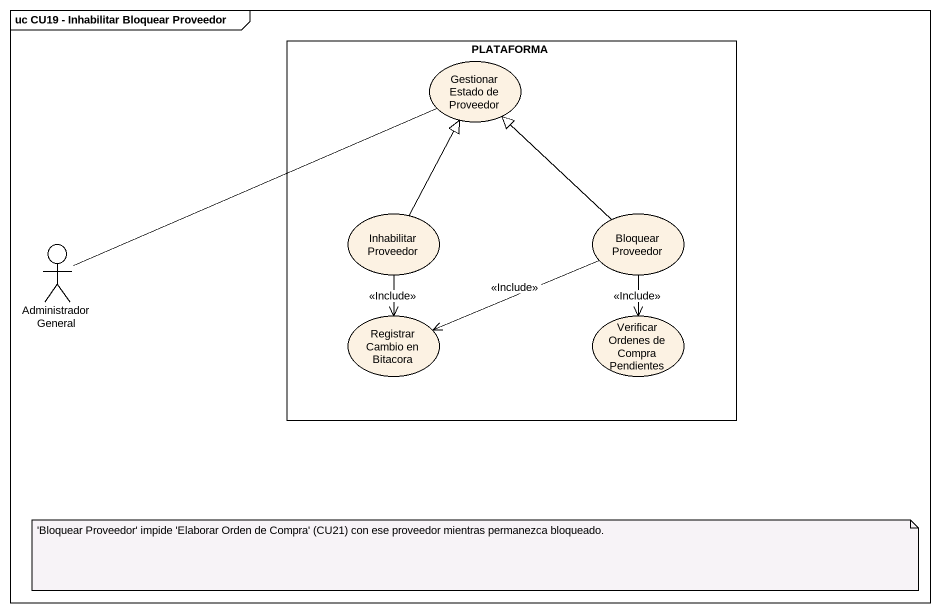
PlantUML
@startuml
mainframe uc CU19 - Inhabilitar Bloquear Proveedor
rectangle PLATAFORMA {
  usecase "Gestionar Estado de Proveedor" as Gestionar_Estado_de
  usecase "Inhabilitar Proveedor" as Inhabilitar_Proveedor
  usecase "Bloquear Proveedor" as Bloquear_Proveedor
  usecase "Registrar Cambio en Bitacora" as Registrar_Cambio_en_Bitacora
  usecase "Verificar Ordenes de Compra Pendientes" as Verificar_Ordenes_de_Compra
}
actor "Administrador General" as Administrador_General
Inhabilitar_Proveedor -up-|> Gestionar_Estado_de
Inhabilitar_Proveedor --> Registrar_Cambio_en_Bitacora : <<Include>>
Bloquear_Proveedor -up-|> Gestionar_Estado_de
Bloquear_Proveedor -left-> Registrar_Cambio_en_Bitacora : <<Include>>
Bloquear_Proveedor --> Verificar_Ordenes_de_Compra : <<Include>>
Administrador_General -right- Gestionar_Estado_de
note as N1
  ~'Bloquear Proveedor' impide 'Elaborar Orden de Compra' (CU21) con ese proveedor mientras permanezca bloqueado.
end note
@enduml
